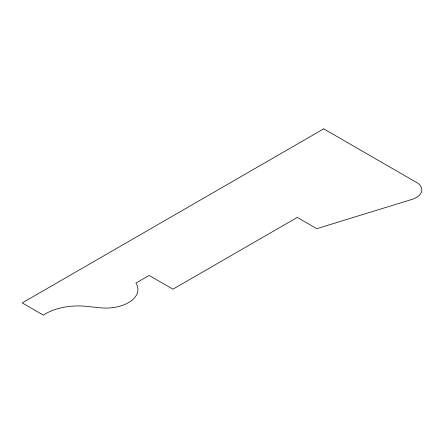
<?xml version="1.0" encoding="UTF-8"?>
<svg xmlns="http://www.w3.org/2000/svg" width="444" height="444" viewBox="0 0 444 444"><rect width="100%" height="100%" fill="white"/><g stroke="black" fill="none" stroke-linecap="round" stroke-linejoin="round"><path stroke-width="0.67" d="M323.704 128.854L22.2 302.93L43.357 315.146A45.998 26.557 0 0 1 86.408 306.349L100.05 307.775A32.14 18.554 0 0 0 130.408 301.437A32.14 18.554 0 0 0 135.925 283.078L149.151 275.441L172.955 289.188L297.258 217.421L316.777 228.688L411.927 199.417A18.704 10.795 0 0 0 417.726 183.139L323.704 128.854"/></g></svg>
